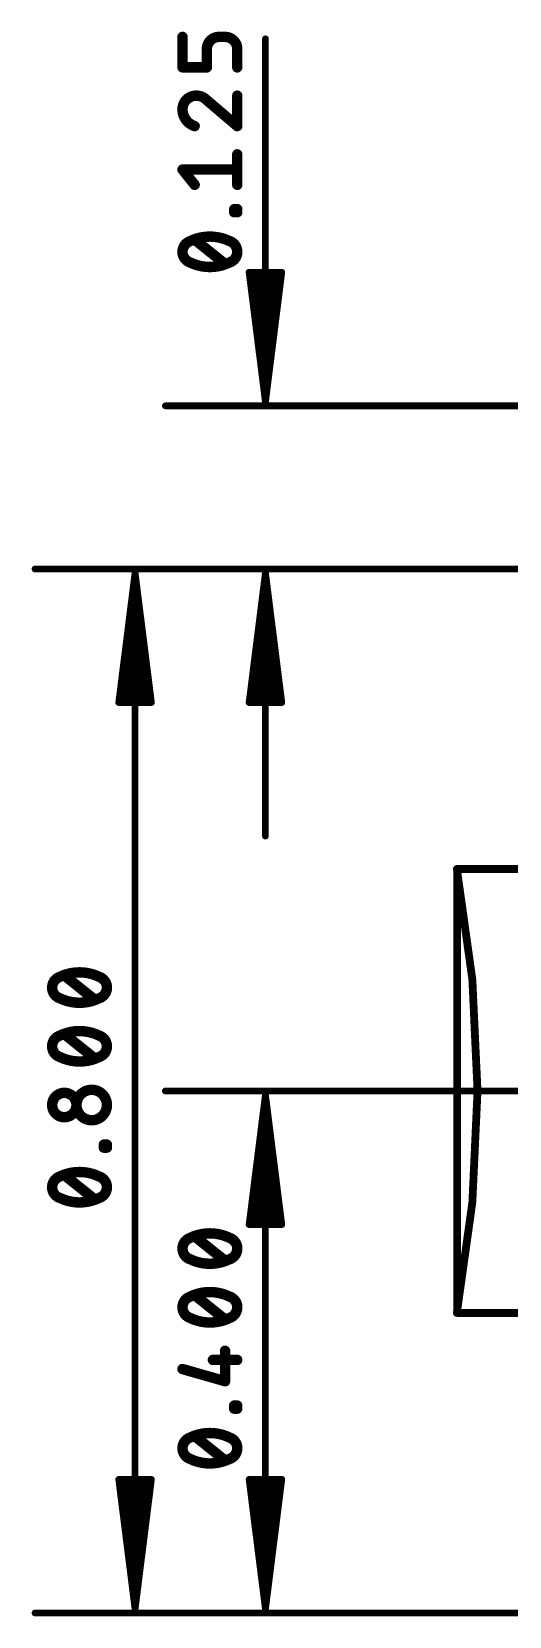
# Model space of a CAD drawing. Extents: x -29.2 to 57.4, y -20 to 37.1.
# Drawn here: x -9.64 to -0.33, y 6.28 to 37.13 of the extents above; entities that cross this region are included whole.
import ezdxf

# ---------------------------------------------------------------- set-up
doc = ezdxf.new("R2010")
doc.units = 0
doc.layers.add('47', color=253, linetype='CONTINUOUS')
doc.layers.add('51', color=53, linetype='CONTINUOUS')

msp = doc.modelspace()

# ---------------------------------------------------------------- linework, layer by layer
at = {"layer": '47'}
for points, const_width in [([(-6.6959, 36.4328), (-6.6959, 37.0255)], 0.2032), ([(-5.8662, 37.0255), (-5.9847, 37.0255)], 0.2032), ([(-5.08, 29.91), (-5.08, 36.9883)], 0.13), ([(-6.2218, 36.7884), (-6.2218, 36.4328)], 0.2032), ([(-5.6291, 36.4328), (-5.6291, 36.7884)], 0.2032), ([(-6.2218, 36.4328), (-6.6959, 36.4328)], 0.2032), ([(-6.2218, 35.7936), (-5.6291, 35.2898)], 0.2032), ([(-5.6291, 35.2898), (-5.6291, 35.8825)], 0.2032), ([(-6.4588, 34.1468), (-6.6959, 34.4431)], 0.2032), ([(-6.6959, 34.4431), (-5.6291, 34.4431)], 0.2032), ([(-5.6291, 34.1468), (-5.6291, 34.7395)], 0.2032), ([(-5.6884, 33.6134), (-5.6884, 33.6727)], 0.2032), ([(-5.6884, 33.6727), (-5.6291, 33.6727)], 0.2032), ([(-5.6291, 33.6134), (-5.6884, 33.6134)], 0.2032), ([(-5.6291, 33.6727), (-5.6291, 33.6134)], 0.2032), ([(-5.8662, 32.6059), (-6.4588, 33.08)], 0.2032), ([(-5.08, 29.91), (-5.3992, 32.445)], 0.13), ([(-5.3992, 32.445), (-4.7608, 32.445)], 0.13), ([(-5.08, 29.91), (-5.34, 32.445)], 0.13), ([(-5.08, 29.91), (-5.21, 32.445)], 0.13), ([(-4.7608, 32.445), (-5.08, 29.91)], 0.13), ([(-4.95, 32.445), (-5.08, 29.91)], 0.13), ([(-4.82, 32.445), (-5.08, 29.91)], 0.13), ([(3.175, 29.845), (-7.03, 29.845)], 0.13), ([(0, 26.67), (-9.57, 26.67)], 0.13), ([(-7.62, 26.605), (-7.9392, 24.07)], 0.13), ([(-7.62, 26.605), (-7.88, 24.07)], 0.13), ([(-7.62, 26.605), (-7.75, 24.07)], 0.13), ([(-7.62, 6.415), (-7.62, 26.605)], 0.13), ([(-7.3008, 24.07), (-7.62, 26.605)], 0.13), ([(-7.49, 24.07), (-7.62, 26.605)], 0.13), ([(-7.36, 24.07), (-7.62, 26.605)], 0.13), ([(3.175, 26.67), (-7.03, 26.67)], 0.13), ([(-5.08, 26.605), (-5.3992, 24.07)], 0.13), ([(-5.08, 26.605), (-5.34, 24.07)], 0.13), ([(-5.08, 26.605), (-5.21, 24.07)], 0.13), ([(-5.08, 26.605), (-5.08, 21.47)], 0.13), ([(-4.7608, 24.07), (-5.08, 26.605)], 0.13), ([(-4.95, 24.07), (-5.08, 26.605)], 0.13), ([(-4.82, 24.07), (-5.08, 26.605)], 0.13), ([(-7.9392, 24.07), (-7.3008, 24.07)], 0.13), ([(-5.3992, 24.07), (-4.7608, 24.07)], 0.13), ([(-8.4062, 18.2854), (-8.9988, 18.7596)], 0.2032), ([(-8.4062, 17.1424), (-8.9988, 17.6166)], 0.2032), ([(6.35, 16.51), (-7.03, 16.51)], 0.13), ([(-5.08, 16.445), (-5.3992, 13.91)], 0.13), ([(-5.08, 16.445), (-5.34, 13.91)], 0.13), ([(-5.08, 16.445), (-5.21, 13.91)], 0.13), ([(-5.08, 16.445), (-5.08, 6.415)], 0.13), ([(-4.7608, 13.91), (-5.08, 16.445)], 0.13), ([(-4.95, 13.91), (-5.08, 16.445)], 0.13), ([(-4.82, 13.91), (-5.08, 16.445)], 0.13), ([(-8.2284, 15.4068), (-8.2284, 15.466)], 0.2032), ([(-8.2284, 15.466), (-8.1691, 15.466)], 0.2032), ([(-8.1691, 15.4068), (-8.2284, 15.4068)], 0.2032), ([(-8.1691, 15.466), (-8.1691, 15.4068)], 0.2032), ([(-8.4062, 14.3992), (-8.9988, 14.8734)], 0.2032), ([(-5.3992, 13.91), (-4.7608, 13.91)], 0.13), ([(-5.8662, 13.2054), (-6.4588, 13.6796)], 0.2032), ([(-5.8662, 12.0624), (-6.4588, 12.5366)], 0.2032), ([(-5.8662, 10.8602), (-5.8662, 11.4528)], 0.2032), ([(-6.6959, 11.0972), (-5.8662, 10.8602)], 0.2032), ([(-6.1032, 11.275), (-5.6291, 11.275)], 0.2032), ([(-5.6884, 10.3268), (-5.6884, 10.386)], 0.2032), ([(-5.6884, 10.386), (-5.6291, 10.386)], 0.2032), ([(-5.6291, 10.386), (-5.6291, 10.3268)], 0.2032), ([(-5.6291, 10.3268), (-5.6884, 10.3268)], 0.2032), ([(-5.8662, 9.3192), (-6.4588, 9.7934)], 0.2032), ([(-7.62, 6.415), (-7.9392, 8.95)], 0.13), ([(-7.9392, 8.95), (-7.3008, 8.95)], 0.13), ([(-7.62, 6.415), (-7.88, 8.95)], 0.13), ([(-7.62, 6.415), (-7.75, 8.95)], 0.13), ([(-7.3008, 8.95), (-7.62, 6.415)], 0.13), ([(-7.49, 8.95), (-7.62, 6.415)], 0.13), ([(-7.36, 8.95), (-7.62, 6.415)], 0.13), ([(-5.08, 6.415), (-5.3992, 8.95)], 0.13), ([(-5.3992, 8.95), (-4.7608, 8.95)], 0.13), ([(-5.08, 6.415), (-5.34, 8.95)], 0.13), ([(-5.08, 6.415), (-5.21, 8.95)], 0.13), ([(-4.7608, 8.95), (-5.08, 6.415)], 0.13), ([(-4.95, 8.95), (-5.08, 6.415)], 0.13), ([(-4.82, 8.95), (-5.08, 6.415)], 0.13), ([(0, 6.35), (-9.57, 6.35)], 0.13), ([(6.35, 6.35), (-7.03, 6.35)], 0.13)]:
    msp.add_lwpolyline(points, dxfattribs=dict(at, const_width=const_width))
for points, const_width in [([(-6.6451, 37.0255, 1), (-6.7467, 37.0255)], 0.1016), ([(-5.9847, 37.0255, 0.4142), (-6.2218, 36.7884)], 0.2032), ([(-5.9847, 37.0763, 1), (-5.9847, 36.9747)], 0.1016), ([(-5.9847, 36.9747, 1), (-5.9847, 37.0763)], 0.1016), ([(-5.6291, 36.7884, 0.4142), (-5.8662, 37.0254)], 0.2032), ([(-5.8662, 37.0762, 1), (-5.8662, 36.9747)], 0.1016), ([(-5.8662, 36.9747, 1), (-5.8662, 37.0763)], 0.1016), ([(-5.0475, 36.9883, 1), (-5.1125, 36.9883)], 0.065), ([(-6.171, 36.7884, 1), (-6.2726, 36.7884)], 0.1016), ([(-6.2726, 36.7884, 1), (-6.171, 36.7884)], 0.1016), ([(-5.5783, 36.7884, 1), (-5.6799, 36.7884)], 0.1016), ([(-5.6799, 36.7884, 1), (-5.5783, 36.7884)], 0.1016), ([(-6.6959, 36.4836, 1), (-6.6959, 36.382)], 0.1016), ([(-6.7467, 36.4328, 1), (-6.6451, 36.4328)], 0.1016), ([(-6.2726, 36.4328, 1), (-6.171, 36.4328)], 0.1016), ([(-6.2218, 36.382, 1), (-6.2218, 36.4836)], 0.1016), ([(-5.6799, 36.4328, 1), (-5.5783, 36.4328)], 0.1016), ([(-6.4292, 35.8825, 0.4142), (-6.6959, 35.6158)], 0.2032), ([(-6.2218, 35.7936, 0.2053), (-6.4292, 35.8825)], 0.2032), ([(-6.4292, 35.9333, 1), (-6.4292, 35.8317)], 0.1016), ([(-6.4292, 35.8317, 1), (-6.4292, 35.9333)], 0.1016), ([(-6.1889, 35.8323, 1), (-6.2547, 35.7548)], 0.1016), ([(-6.2586, 35.7585, 1), (-6.185, 35.8286)], 0.1016), ([(-5.5783, 35.8825, 1), (-5.6799, 35.8825)], 0.1016), ([(-6.6959, 35.6158, 0.3252), (-6.4588, 35.2898)], 0.2032), ([(-6.6451, 35.6158, 1), (-6.7467, 35.6158)], 0.1016), ([(-6.7467, 35.6158, 1), (-6.6451, 35.6158)], 0.1016), ([(-6.4745, 35.2415, 1), (-6.4432, 35.3381)], 0.1016), ([(-5.6799, 35.2898, 1), (-5.5783, 35.2898)], 0.1016), ([(-5.662, 35.2511, 1), (-5.5962, 35.3285)], 0.1016), ([(-6.6562, 34.4749, 1), (-6.7356, 34.4114)], 0.1016), ([(-6.6959, 34.4939, 1), (-6.6959, 34.3923)], 0.1016), ([(-5.5783, 34.7395, 1), (-5.6799, 34.7395)], 0.1016), ([(-5.6291, 34.3923, 1), (-5.6291, 34.4939)], 0.1016), ([(-6.4985, 34.1151, 1), (-6.4192, 34.1785)], 0.1016), ([(-5.6799, 34.1468, 1), (-5.5783, 34.1468)], 0.1016), ([(-5.6376, 33.6727, 1), (-5.7392, 33.6727)], 0.1016), ([(-5.6884, 33.7235, 1), (-5.6884, 33.6219)], 0.1016), ([(-5.6884, 33.6642, 1), (-5.6884, 33.5626)], 0.1016), ([(-5.7392, 33.6134, 1), (-5.6376, 33.6134)], 0.1016), ([(-5.5783, 33.6727, 1), (-5.6799, 33.6727)], 0.1016), ([(-5.6799, 33.6134, 1), (-5.5783, 33.6134)], 0.1016), ([(-5.6291, 33.6219, 1), (-5.6291, 33.7235)], 0.1016), ([(-5.6291, 33.5626, 1), (-5.6291, 33.6642)], 0.1016), ([(-6.5477, 33.0504, 0.3205), (-6.6959, 32.8429)], 0.2032), ([(-6.1625, 33.1393, 0.1139), (-6.5477, 33.0504)], 0.2032), ([(-6.57, 33.096, 1), (-6.5255, 33.0047)], 0.1016), ([(-6.5313, 33.0023, 1), (-6.5642, 33.0984)], 0.1016), ([(-6.4271, 33.1197, 1), (-6.4906, 33.0403)], 0.1016), ([(-5.7773, 33.0504, 0.1139), (-6.1625, 33.1393)], 0.2032), ([(-6.1625, 33.1901, 1), (-6.1625, 33.0885)], 0.1016), ([(-6.1625, 33.0885, 1), (-6.1625, 33.1901)], 0.1016), ([(-5.6291, 32.8429, 0.3205), (-5.7773, 33.0504)], 0.2032), ([(-5.7608, 33.0984, 1), (-5.7937, 33.0023)], 0.1016), ([(-5.7995, 33.0047, 1), (-5.755, 33.096)], 0.1016), ([(-6.6959, 32.8429, 0.3205), (-6.5477, 32.6355)], 0.2032), ([(-6.6451, 32.8429, 1), (-6.7467, 32.8429)], 0.1016), ([(-6.7467, 32.8429, 1), (-6.6451, 32.8429)], 0.1016), ([(-6.5255, 32.6812, 1), (-6.57, 32.5898)], 0.1016), ([(-6.5477, 32.6355, 0.1139), (-6.1625, 32.5466)], 0.2032), ([(-6.5642, 32.5874, 1), (-6.5313, 32.6836)], 0.1016), ([(-6.1625, 32.5466, 0.1139), (-5.7773, 32.6355)], 0.2032), ([(-5.8979, 32.5662, 1), (-5.8344, 32.6455)], 0.1016), ([(-5.7773, 32.6355, 0.3205), (-5.6291, 32.8429)], 0.2032), ([(-5.7937, 32.6836, 1), (-5.7608, 32.5874)], 0.1016), ([(-5.755, 32.5898, 1), (-5.7995, 32.6812)], 0.1016), ([(-5.5783, 32.8429, 1), (-5.6799, 32.8429)], 0.1016), ([(-5.6799, 32.8429, 1), (-5.5783, 32.8429)], 0.1016), ([(-6.1625, 32.5974, 1), (-6.1625, 32.4958)], 0.1016), ([(-6.1625, 32.4958, 1), (-6.1625, 32.5974)], 0.1016), ([(-5.367, 32.4491, 1), (-5.4315, 32.4409)], 0.065), ([(-5.3992, 32.4775, 1), (-5.3992, 32.4125)], 0.065), ([(-5.3077, 32.4483, 1), (-5.3723, 32.4417)], 0.065), ([(-5.1775, 32.4467, 1), (-5.2425, 32.4433)], 0.065), ([(-4.9175, 32.4433, 1), (-4.9825, 32.4467)], 0.065), ([(-4.7877, 32.4417, 1), (-4.8523, 32.4483)], 0.065), ([(-4.7285, 32.4409, 1), (-4.793, 32.4491)], 0.065), ([(-4.7608, 32.4125, 1), (-4.7608, 32.4775)], 0.065), ([(-5.1122, 29.9141, 1), (-5.0478, 29.9059)], 0.065), ([(-5.1123, 29.9133, 1), (-5.0477, 29.9067)], 0.065), ([(-5.1125, 29.9083, 1), (-5.0475, 29.9117)], 0.065), ([(-5.1125, 29.9117, 1), (-5.0475, 29.9083)], 0.065), ([(-5.1125, 29.91, 1), (-5.0475, 29.91)], 0.065), ([(-5.1123, 29.9067, 1), (-5.0477, 29.9133)], 0.065), ([(-5.1122, 29.9059, 1), (-5.0478, 29.9141)], 0.065), ([(-7.03, 29.8775, 1), (-7.03, 29.8125)], 0.065), ([(-9.57, 26.7025, 1), (-9.57, 26.6375)], 0.065), ([(-7.5875, 26.605, 1), (-7.6525, 26.605)], 0.065), ([(-7.5878, 26.6091, 1), (-7.6522, 26.6009)], 0.065), ([(-7.5875, 26.6033, 1), (-7.6525, 26.6067)], 0.065), ([(-7.5875, 26.6067, 1), (-7.6525, 26.6033)], 0.065), ([(-7.5877, 26.6083, 1), (-7.6523, 26.6017)], 0.065), ([(-7.5877, 26.6017, 1), (-7.6523, 26.6083)], 0.065), ([(-7.5878, 26.6009, 1), (-7.6522, 26.6091)], 0.065), ([(-7.03, 26.7025, 1), (-7.03, 26.6375)], 0.065), ([(-5.0475, 26.605, 1), (-5.1125, 26.605)], 0.065), ([(-5.0478, 26.6091, 1), (-5.1122, 26.6009)], 0.065), ([(-5.0475, 26.6033, 1), (-5.1125, 26.6067)], 0.065), ([(-5.0475, 26.6067, 1), (-5.1125, 26.6033)], 0.065), ([(-5.0477, 26.6083, 1), (-5.1123, 26.6017)], 0.065), ([(-5.0477, 26.6017, 1), (-5.1123, 26.6083)], 0.065), ([(-5.0478, 26.6009, 1), (-5.1122, 26.6091)], 0.065), ([(-7.9715, 24.0741, 1), (-7.907, 24.0659)], 0.065), ([(-7.9392, 24.1025, 1), (-7.9392, 24.0375)], 0.065), ([(-7.9123, 24.0733, 1), (-7.8477, 24.0667)], 0.065), ([(-7.7825, 24.0717, 1), (-7.7175, 24.0683)], 0.065), ([(-7.5225, 24.0683, 1), (-7.4575, 24.0717)], 0.065), ([(-7.3923, 24.0667, 1), (-7.3277, 24.0733)], 0.065), ([(-7.333, 24.0659, 1), (-7.2685, 24.0741)], 0.065), ([(-7.3008, 24.0375, 1), (-7.3008, 24.1025)], 0.065), ([(-5.4315, 24.0741, 1), (-5.367, 24.0659)], 0.065), ([(-5.3992, 24.1025, 1), (-5.3992, 24.0375)], 0.065), ([(-5.3723, 24.0733, 1), (-5.3077, 24.0667)], 0.065), ([(-5.2425, 24.0717, 1), (-5.1775, 24.0683)], 0.065), ([(-4.9825, 24.0683, 1), (-4.9175, 24.0717)], 0.065), ([(-4.8523, 24.0667, 1), (-4.7877, 24.0733)], 0.065), ([(-4.793, 24.0659, 1), (-4.7285, 24.0741)], 0.065), ([(-4.7608, 24.0375, 1), (-4.7608, 24.1025)], 0.065), ([(-5.1125, 21.47, 1), (-5.0475, 21.47)], 0.065), ([(-9.0877, 18.7299, 0.3205), (-9.2359, 18.5225)], 0.2032), ([(-8.7025, 18.8188, 0.1139), (-9.0877, 18.7299)], 0.2032), ([(-9.11, 18.7756, 1), (-9.0655, 18.6843)], 0.1016), ([(-9.0713, 18.6819, 1), (-9.1042, 18.778)], 0.1016), ([(-8.9671, 18.7992, 1), (-9.0306, 18.7199)], 0.1016), ([(-8.3173, 18.7299, 0.1139), (-8.7025, 18.8188)], 0.2032), ([(-8.7025, 18.8696, 1), (-8.7025, 18.768)], 0.1016), ([(-8.7025, 18.768, 1), (-8.7025, 18.8696)], 0.1016), ([(-8.1691, 18.5225, 0.3205), (-8.3173, 18.7299)], 0.2032), ([(-8.3008, 18.778, 1), (-8.3337, 18.6819)], 0.1016), ([(-8.3395, 18.6843, 1), (-8.295, 18.7756)], 0.1016), ([(-9.2359, 18.5225, 0.3205), (-9.0877, 18.3151)], 0.2032), ([(-9.1851, 18.5225, 1), (-9.2867, 18.5225)], 0.1016), ([(-9.2867, 18.5225, 1), (-9.1851, 18.5225)], 0.1016), ([(-8.3173, 18.3151, 0.3205), (-8.1691, 18.5225)], 0.2032), ([(-8.1183, 18.5225, 1), (-8.2199, 18.5225)], 0.1016), ([(-8.2199, 18.5225, 1), (-8.1183, 18.5225)], 0.1016), ([(-9.0877, 18.3151, 0.1139), (-8.7025, 18.2262)], 0.2032), ([(-9.0655, 18.3607, 1), (-9.11, 18.2694)], 0.1016), ([(-9.1042, 18.267, 1), (-9.0713, 18.3631)], 0.1016), ([(-8.7025, 18.2262, 0.1139), (-8.3173, 18.3151)], 0.2032), ([(-8.7025, 18.277, 1), (-8.7025, 18.1754)], 0.1016), ([(-8.7025, 18.1754, 1), (-8.7025, 18.277)], 0.1016), ([(-8.4379, 18.2458, 1), (-8.3744, 18.3251)], 0.1016), ([(-8.3337, 18.3631, 1), (-8.3008, 18.267)], 0.1016), ([(-8.295, 18.2694, 1), (-8.3395, 18.3607)], 0.1016), ([(-9.0877, 17.5869, 0.3205), (-9.2359, 17.3795)], 0.2032), ([(-8.7025, 17.6758, 0.1139), (-9.0877, 17.5869)], 0.2032), ([(-9.11, 17.6326, 1), (-9.0655, 17.5413)], 0.1016), ([(-9.0713, 17.5389, 1), (-9.1042, 17.635)], 0.1016), ([(-8.9671, 17.6562, 1), (-9.0306, 17.5769)], 0.1016), ([(-8.3173, 17.5869, 0.1139), (-8.7025, 17.6758)], 0.2032), ([(-8.7025, 17.7266, 1), (-8.7025, 17.625)], 0.1016), ([(-8.7025, 17.625, 1), (-8.7025, 17.7266)], 0.1016), ([(-8.1691, 17.3795, 0.3205), (-8.3173, 17.5869)], 0.2032), ([(-8.3008, 17.635, 1), (-8.3337, 17.5389)], 0.1016), ([(-8.3395, 17.5413, 1), (-8.295, 17.6326)], 0.1016), ([(-9.2359, 17.3795, 0.3205), (-9.0877, 17.1721)], 0.2032), ([(-9.1851, 17.3795, 1), (-9.2867, 17.3795)], 0.1016), ([(-9.2867, 17.3795, 1), (-9.1851, 17.3795)], 0.1016), ([(-9.0877, 17.1721, 0.1139), (-8.7025, 17.0832)], 0.2032), ([(-9.0655, 17.2177, 1), (-9.11, 17.1264)], 0.1016), ([(-8.7025, 17.0832, 0.1139), (-8.3173, 17.1721)], 0.2032), ([(-8.3173, 17.1721, 0.3205), (-8.1691, 17.3795)], 0.2032), ([(-8.295, 17.1264, 1), (-8.3395, 17.2177)], 0.1016), ([(-8.1183, 17.3795, 1), (-8.2199, 17.3795)], 0.1016), ([(-8.2199, 17.3795, 1), (-8.1183, 17.3795)], 0.1016), ([(-9.1042, 17.124, 1), (-9.0713, 17.2201)], 0.1016), ([(-8.7025, 17.134, 1), (-8.7025, 17.0324)], 0.1016), ([(-8.7025, 17.0324, 1), (-8.7025, 17.134)], 0.1016), ([(-8.4379, 17.1028, 1), (-8.3744, 17.1821)], 0.1016), ([(-8.3337, 17.2201, 1), (-8.3008, 17.124)], 0.1016), ([(-8.9988, 16.4736, 1), (-8.9988, 15.9994)], 0.2032), ([(-8.9988, 15.9994, 1), (-8.9988, 16.4736)], 0.2032), ([(-8.9988, 16.5244, 1), (-8.9988, 16.4228)], 0.1016), ([(-8.9988, 16.4228, 1), (-8.9988, 16.5244)], 0.1016), ([(-8.4654, 16.5328, 1), (-8.4654, 15.9402)], 0.2032), ([(-8.4654, 15.9402, 1), (-8.4654, 16.5328)], 0.2032), ([(-8.4654, 16.5836, 1), (-8.4654, 16.482)], 0.1016), ([(-8.4654, 16.482, 1), (-8.4654, 16.5836)], 0.1016), ([(-7.03, 16.5425, 1), (-7.03, 16.4775)], 0.065), ([(-5.0475, 16.445, 1), (-5.1125, 16.445)], 0.065), ([(-5.0478, 16.4491, 1), (-5.1122, 16.4409)], 0.065), ([(-5.0475, 16.4433, 1), (-5.1125, 16.4467)], 0.065), ([(-5.0475, 16.4467, 1), (-5.1125, 16.4433)], 0.065), ([(-5.0477, 16.4483, 1), (-5.1123, 16.4417)], 0.065), ([(-5.0477, 16.4417, 1), (-5.1123, 16.4483)], 0.065), ([(-5.0478, 16.4409, 1), (-5.1122, 16.4491)], 0.065), ([(-8.9988, 16.0502, 1), (-8.9988, 15.9486)], 0.1016), ([(-8.9988, 15.9486, 1), (-8.9988, 16.0502)], 0.1016), ([(-8.4654, 15.991, 1), (-8.4654, 15.8894)], 0.1016), ([(-8.4654, 15.8894, 1), (-8.4654, 15.991)], 0.1016), ([(-8.1776, 15.466, 1), (-8.2792, 15.466)], 0.1016), ([(-8.2284, 15.5168, 1), (-8.2284, 15.4152)], 0.1016), ([(-8.2284, 15.4576, 1), (-8.2284, 15.356)], 0.1016), ([(-8.2792, 15.4068, 1), (-8.1776, 15.4068)], 0.1016), ([(-8.1183, 15.466, 1), (-8.2199, 15.466)], 0.1016), ([(-8.2199, 15.4068, 1), (-8.1183, 15.4068)], 0.1016), ([(-8.1691, 15.4152, 1), (-8.1691, 15.5168)], 0.1016), ([(-8.1691, 15.356, 1), (-8.1691, 15.4576)], 0.1016), ([(-9.0877, 14.8437, 0.3205), (-9.2359, 14.6363)], 0.2032), ([(-8.7025, 14.9326, 0.1139), (-9.0877, 14.8437)], 0.2032), ([(-9.11, 14.8894, 1), (-9.0655, 14.7981)], 0.1016), ([(-9.0713, 14.7957, 1), (-9.1042, 14.8918)], 0.1016), ([(-8.9671, 14.913, 1), (-9.0306, 14.8337)], 0.1016), ([(-8.3173, 14.8437, 0.1139), (-8.7025, 14.9326)], 0.2032), ([(-8.7025, 14.9834, 1), (-8.7025, 14.8818)], 0.1016), ([(-8.7025, 14.8818, 1), (-8.7025, 14.9834)], 0.1016), ([(-8.1691, 14.6363, 0.3205), (-8.3173, 14.8437)], 0.2032), ([(-8.3008, 14.8918, 1), (-8.3337, 14.7957)], 0.1016), ([(-8.3395, 14.7981, 1), (-8.295, 14.8894)], 0.1016), ([(-9.2359, 14.6363, 0.3205), (-9.0877, 14.4289)], 0.2032), ([(-9.1851, 14.6363, 1), (-9.2867, 14.6363)], 0.1016), ([(-9.2867, 14.6363, 1), (-9.1851, 14.6363)], 0.1016), ([(-9.0877, 14.4289, 0.1139), (-8.7025, 14.34)], 0.2032), ([(-9.0655, 14.4745, 1), (-9.11, 14.3832)], 0.1016), ([(-9.1042, 14.3808, 1), (-9.0713, 14.4769)], 0.1016), ([(-8.7025, 14.34, 0.1139), (-8.3173, 14.4289)], 0.2032), ([(-8.3173, 14.4289, 0.3205), (-8.1691, 14.6363)], 0.2032), ([(-8.3337, 14.4769, 1), (-8.3008, 14.3808)], 0.1016), ([(-8.295, 14.3832, 1), (-8.3395, 14.4745)], 0.1016), ([(-8.1183, 14.6363, 1), (-8.2199, 14.6363)], 0.1016), ([(-8.2199, 14.6363, 1), (-8.1183, 14.6363)], 0.1016), ([(-8.7025, 14.3908, 1), (-8.7025, 14.2892)], 0.1016), ([(-8.7025, 14.2892, 1), (-8.7025, 14.3908)], 0.1016), ([(-8.4379, 14.3596, 1), (-8.3744, 14.4389)], 0.1016), ([(-5.4315, 13.9141, 1), (-5.367, 13.9059)], 0.065), ([(-5.3992, 13.9425, 1), (-5.3992, 13.8775)], 0.065), ([(-5.3723, 13.9133, 1), (-5.3077, 13.9067)], 0.065), ([(-5.2425, 13.9117, 1), (-5.1775, 13.9083)], 0.065), ([(-4.9825, 13.9083, 1), (-4.9175, 13.9117)], 0.065), ([(-4.8523, 13.9067, 1), (-4.7877, 13.9133)], 0.065), ([(-4.793, 13.9059, 1), (-4.7285, 13.9141)], 0.065), ([(-4.7608, 13.8775, 1), (-4.7608, 13.9425)], 0.065), ([(-6.5477, 13.6499, 0.3205), (-6.6959, 13.4425)], 0.2032), ([(-6.1625, 13.7388, 0.1139), (-6.5477, 13.6499)], 0.2032), ([(-6.57, 13.6956, 1), (-6.5255, 13.6043)], 0.1016), ([(-6.5313, 13.6019, 1), (-6.5642, 13.698)], 0.1016), ([(-6.4271, 13.7192, 1), (-6.4906, 13.6399)], 0.1016), ([(-5.7773, 13.6499, 0.1139), (-6.1625, 13.7388)], 0.2032), ([(-6.1625, 13.7896, 1), (-6.1625, 13.688)], 0.1016), ([(-6.1625, 13.688, 1), (-6.1625, 13.7896)], 0.1016), ([(-5.6291, 13.4425, 0.3205), (-5.7773, 13.6499)], 0.2032), ([(-5.7608, 13.698, 1), (-5.7937, 13.6019)], 0.1016), ([(-5.7995, 13.6043, 1), (-5.755, 13.6956)], 0.1016), ([(-6.6959, 13.4425, 0.3205), (-6.5477, 13.2351)], 0.2032), ([(-6.6451, 13.4425, 1), (-6.7467, 13.4425)], 0.1016), ([(-6.7467, 13.4425, 1), (-6.6451, 13.4425)], 0.1016), ([(-6.5477, 13.2351, 0.1139), (-6.1625, 13.1462)], 0.2032), ([(-6.5255, 13.2807, 1), (-6.57, 13.1894)], 0.1016), ([(-6.5642, 13.187, 1), (-6.5313, 13.2831)], 0.1016), ([(-6.1625, 13.1462, 0.1139), (-5.7773, 13.2351)], 0.2032), ([(-5.8979, 13.1658, 1), (-5.8344, 13.2451)], 0.1016), ([(-5.7773, 13.2351, 0.3205), (-5.6291, 13.4425)], 0.2032), ([(-5.7937, 13.2831, 1), (-5.7608, 13.187)], 0.1016), ([(-5.755, 13.1894, 1), (-5.7995, 13.2807)], 0.1016), ([(-5.5783, 13.4425, 1), (-5.6799, 13.4425)], 0.1016), ([(-5.6799, 13.4425, 1), (-5.5783, 13.4425)], 0.1016), ([(-6.1625, 13.197, 1), (-6.1625, 13.0954)], 0.1016), ([(-6.1625, 13.0954, 1), (-6.1625, 13.197)], 0.1016), ([(-6.1625, 12.5958, 0.1139), (-6.5477, 12.5069)], 0.2032), ([(-5.7773, 12.5069, 0.1139), (-6.1625, 12.5958)], 0.2032), ([(-6.1625, 12.6466, 1), (-6.1625, 12.545)], 0.1016), ([(-6.1625, 12.545, 1), (-6.1625, 12.6466)], 0.1016), ([(-6.5477, 12.5069, 0.3205), (-6.6959, 12.2995)], 0.2032), ([(-6.6959, 12.2995, 0.3205), (-6.5477, 12.0921)], 0.2032), ([(-6.6451, 12.2995, 1), (-6.7467, 12.2995)], 0.1016), ([(-6.7467, 12.2995, 1), (-6.6451, 12.2995)], 0.1016), ([(-6.57, 12.5526, 1), (-6.5255, 12.4613)], 0.1016), ([(-6.5313, 12.4589, 1), (-6.5642, 12.555)], 0.1016), ([(-6.4271, 12.5762, 1), (-6.4906, 12.4969)], 0.1016), ([(-5.6291, 12.2995, 0.3205), (-5.7773, 12.5069)], 0.2032), ([(-5.7773, 12.0921, 0.3205), (-5.6291, 12.2995)], 0.2032), ([(-5.7608, 12.555, 1), (-5.7937, 12.4589)], 0.1016), ([(-5.7995, 12.4613, 1), (-5.755, 12.5526)], 0.1016), ([(-5.5783, 12.2995, 1), (-5.6799, 12.2995)], 0.1016), ([(-5.6799, 12.2995, 1), (-5.5783, 12.2995)], 0.1016), ([(-6.5477, 12.0921, 0.1139), (-6.1625, 12.0032)], 0.2032), ([(-6.5255, 12.1377, 1), (-6.57, 12.0464)], 0.1016), ([(-6.5642, 12.044, 1), (-6.5313, 12.1401)], 0.1016), ([(-6.1625, 12.0032, 0.1139), (-5.7773, 12.0921)], 0.2032), ([(-6.1625, 12.054, 1), (-6.1625, 11.9524)], 0.1016), ([(-6.1625, 11.9524, 1), (-6.1625, 12.054)], 0.1016), ([(-5.8979, 12.0228, 1), (-5.8344, 12.1021)], 0.1016), ([(-5.7937, 12.1401, 1), (-5.7608, 12.044)], 0.1016), ([(-5.755, 12.0464, 1), (-5.7995, 12.1377)], 0.1016), ([(-5.8154, 11.4528, 1), (-5.917, 11.4528)], 0.1016), ([(-6.6819, 11.1461, 1), (-6.7099, 11.0484)], 0.1016), ([(-6.1032, 11.3258, 1), (-6.1032, 11.2242)], 0.1016), ([(-5.6291, 11.2242, 1), (-5.6291, 11.3258)], 0.1016), ([(-5.917, 10.8602, 1), (-5.8154, 10.8602)], 0.1016), ([(-5.8801, 10.8113, 1), (-5.8522, 10.909)], 0.1016), ([(-5.6376, 10.386, 1), (-5.7392, 10.386)], 0.1016), ([(-5.6884, 10.4368, 1), (-5.6884, 10.3352)], 0.1016), ([(-5.5783, 10.386, 1), (-5.6799, 10.386)], 0.1016), ([(-5.6291, 10.3352, 1), (-5.6291, 10.4368)], 0.1016), ([(-5.6884, 10.3776, 1), (-5.6884, 10.276)], 0.1016), ([(-5.7392, 10.3268, 1), (-5.6376, 10.3268)], 0.1016), ([(-5.6799, 10.3268, 1), (-5.5783, 10.3268)], 0.1016), ([(-5.6291, 10.276, 1), (-5.6291, 10.3776)], 0.1016), ([(-6.1625, 9.8526, 0.1139), (-6.5477, 9.7637)], 0.2032), ([(-6.4271, 9.833, 1), (-6.4906, 9.7537)], 0.1016), ([(-5.7773, 9.7637, 0.1139), (-6.1625, 9.8526)], 0.2032), ([(-6.1625, 9.9034, 1), (-6.1625, 9.8018)], 0.1016), ([(-6.1625, 9.8018, 1), (-6.1625, 9.9034)], 0.1016), ([(-6.5477, 9.7637, 0.3205), (-6.6959, 9.5563)], 0.2032), ([(-6.6959, 9.5563, 0.3205), (-6.5477, 9.3489)], 0.2032), ([(-6.6451, 9.5563, 1), (-6.7467, 9.5563)], 0.1016), ([(-6.7467, 9.5563, 1), (-6.6451, 9.5563)], 0.1016), ([(-6.57, 9.8094, 1), (-6.5255, 9.7181)], 0.1016), ([(-6.5313, 9.7157, 1), (-6.5642, 9.8118)], 0.1016), ([(-5.6291, 9.5563, 0.3205), (-5.7773, 9.7637)], 0.2032), ([(-5.7773, 9.3489, 0.3205), (-5.6291, 9.5563)], 0.2032), ([(-5.7608, 9.8118, 1), (-5.7937, 9.7157)], 0.1016), ([(-5.7995, 9.7181, 1), (-5.755, 9.8094)], 0.1016), ([(-5.5783, 9.5563, 1), (-5.6799, 9.5563)], 0.1016), ([(-5.6799, 9.5563, 1), (-5.5783, 9.5563)], 0.1016), ([(-6.5477, 9.3489, 0.1139), (-6.1625, 9.26)], 0.2032), ([(-6.5255, 9.3945, 1), (-6.57, 9.3032)], 0.1016), ([(-6.5642, 9.3008, 1), (-6.5313, 9.3969)], 0.1016), ([(-6.1625, 9.26, 0.1139), (-5.7773, 9.3489)], 0.2032), ([(-6.1625, 9.3108, 1), (-6.1625, 9.2092)], 0.1016), ([(-6.1625, 9.2092, 1), (-6.1625, 9.3108)], 0.1016), ([(-5.8979, 9.2796, 1), (-5.8344, 9.3589)], 0.1016), ([(-5.7937, 9.3969, 1), (-5.7608, 9.3008)], 0.1016), ([(-5.755, 9.3032, 1), (-5.7995, 9.3945)], 0.1016), ([(-7.907, 8.9541, 1), (-7.9715, 8.9459)], 0.065), ([(-7.9392, 8.9825, 1), (-7.9392, 8.9175)], 0.065), ([(-7.8477, 8.9533, 1), (-7.9123, 8.9467)], 0.065), ([(-7.7175, 8.9517, 1), (-7.7825, 8.9483)], 0.065), ([(-7.4575, 8.9483, 1), (-7.5225, 8.9517)], 0.065), ([(-7.3277, 8.9467, 1), (-7.3923, 8.9533)], 0.065), ([(-7.2685, 8.9459, 1), (-7.333, 8.9541)], 0.065), ([(-7.3008, 8.9175, 1), (-7.3008, 8.9825)], 0.065), ([(-5.367, 8.9541, 1), (-5.4315, 8.9459)], 0.065), ([(-5.3992, 8.9825, 1), (-5.3992, 8.9175)], 0.065), ([(-5.3077, 8.9533, 1), (-5.3723, 8.9467)], 0.065), ([(-5.1775, 8.9517, 1), (-5.2425, 8.9483)], 0.065), ([(-4.9175, 8.9483, 1), (-4.9825, 8.9517)], 0.065), ([(-4.7877, 8.9467, 1), (-4.8523, 8.9533)], 0.065), ([(-4.7285, 8.9459, 1), (-4.793, 8.9541)], 0.065), ([(-4.7608, 8.9175, 1), (-4.7608, 8.9825)], 0.065), ([(-9.57, 6.3825, 1), (-9.57, 6.3175)], 0.065), ([(-7.6522, 6.4191, 1), (-7.5878, 6.4109)], 0.065), ([(-7.6523, 6.4183, 1), (-7.5877, 6.4117)], 0.065), ([(-7.6525, 6.4133, 1), (-7.5875, 6.4167)], 0.065), ([(-7.6525, 6.4167, 1), (-7.5875, 6.4133)], 0.065), ([(-7.6525, 6.415, 1), (-7.5875, 6.415)], 0.065), ([(-7.6523, 6.4117, 1), (-7.5877, 6.4183)], 0.065), ([(-7.6522, 6.4109, 1), (-7.5878, 6.4191)], 0.065), ([(-7.03, 6.3825, 1), (-7.03, 6.3175)], 0.065), ([(-5.1122, 6.4191, 1), (-5.0478, 6.4109)], 0.065), ([(-5.1123, 6.4183, 1), (-5.0477, 6.4117)], 0.065), ([(-5.1125, 6.4133, 1), (-5.0475, 6.4167)], 0.065), ([(-5.1125, 6.4167, 1), (-5.0475, 6.4133)], 0.065), ([(-5.1125, 6.415, 1), (-5.0475, 6.415)], 0.065), ([(-5.1123, 6.4117, 1), (-5.0477, 6.4183)], 0.065), ([(-5.1122, 6.4109, 1), (-5.0478, 6.4191)], 0.065)]:
    msp.add_lwpolyline(points, format="xyb", dxfattribs=dict(at, const_width=const_width))
at = {"layer": '51'}
for points, const_width in [([(-1.35, 12.19, 0.0931), (-1.35, 20.83)], 0.1524), ([(-1.3126, 20.837, 1), (-1.3874, 20.823)], 0.0762), ([(-1.3069, 20.83, 1), (-1.3831, 20.83)], 0.0762), ([(-1.345, 20.8681, 1), (-1.345, 20.7919)], 0.0762), ([(-1.3874, 12.197, 1), (-1.3126, 12.183)], 0.0762), ([(-1.345, 12.2281, 1), (-1.345, 12.1519)], 0.0762), ([(-1.3831, 12.19, 1), (-1.3069, 12.19)], 0.0762)]:
    msp.add_lwpolyline(points, format="xyb", dxfattribs=dict(at, const_width=const_width))
at = {"layer": '51', "const_width": 0.1524}
for points in [[(-1.345, 20.83), (-1.345, 12.19)], [(-1.345, 20.83), (6.005, 20.83)], [(6.005, 12.19), (-1.345, 12.19)]]:
    msp.add_lwpolyline(points, dxfattribs=at)

doc.saveas('drawing.dxf')
